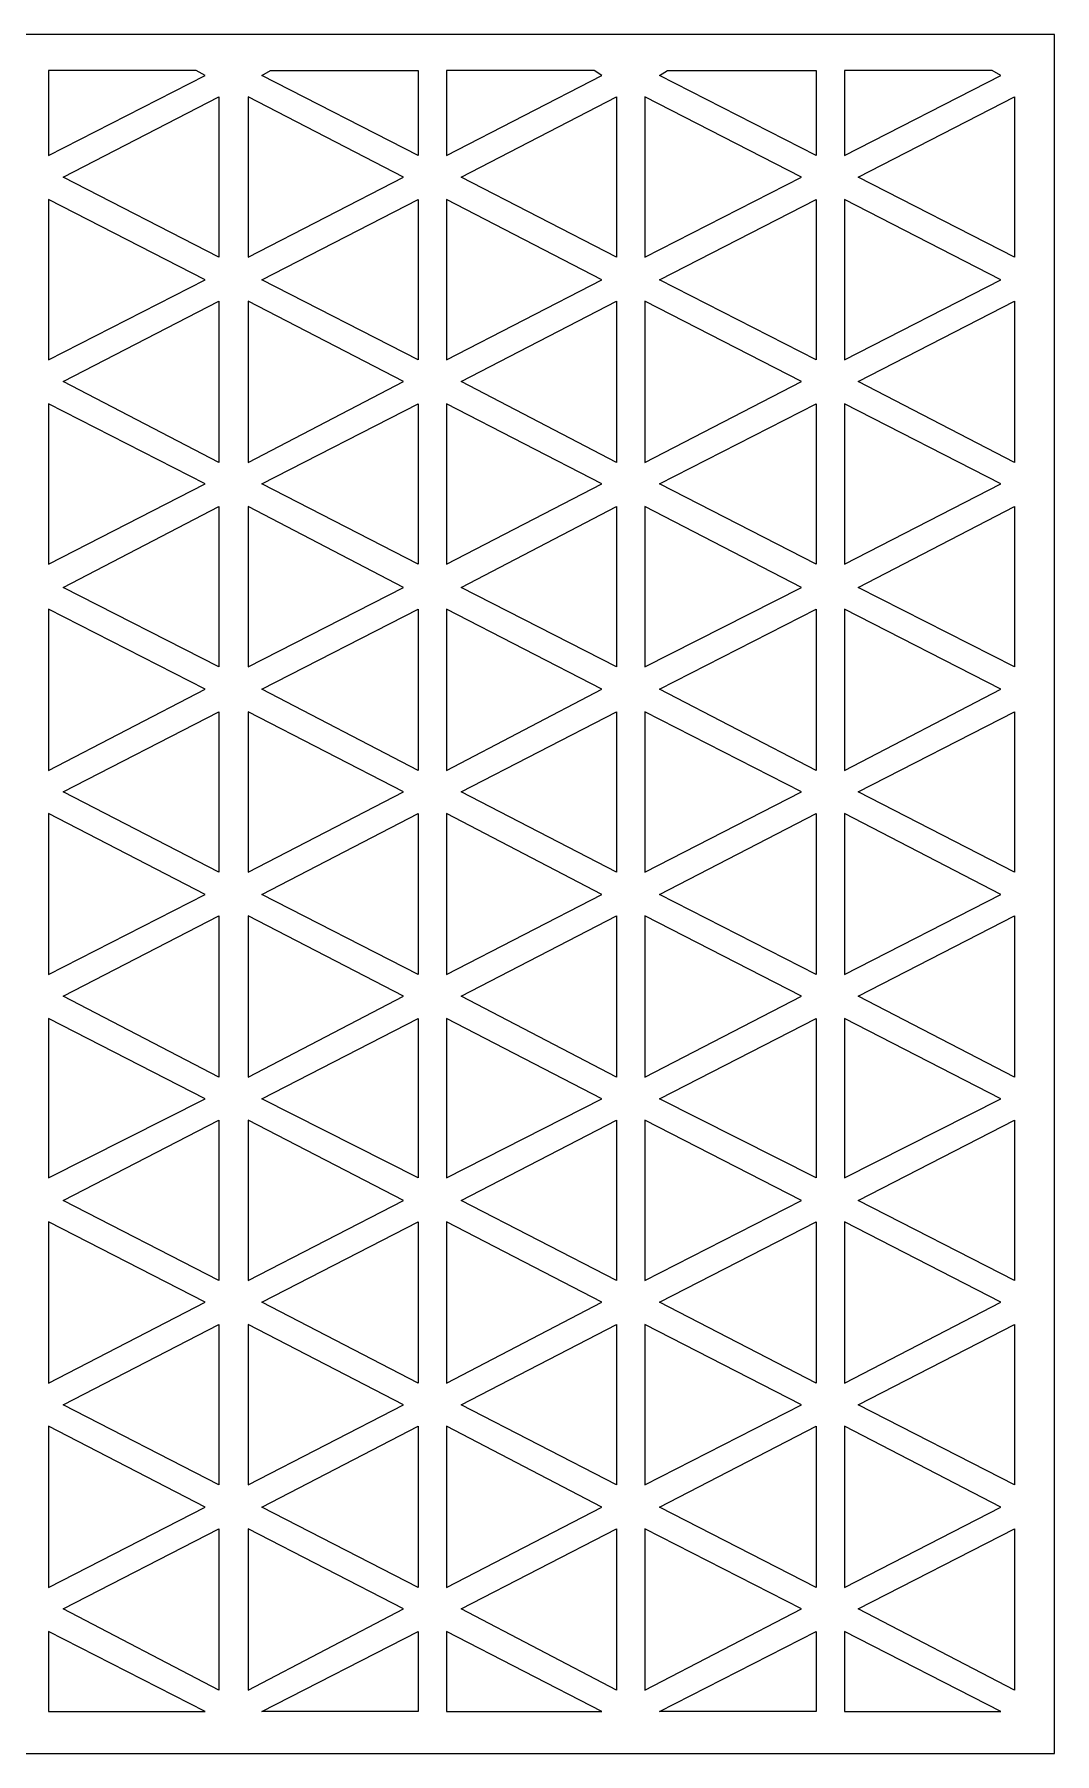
# Model space of a CAD drawing. Header units: centimetres. Extents: x 14 to 43.2, y -1.6 to 11.7.
# Drawn here: x 35.31 to 43.18, y -1.54 to 11.72 of the extents above; entities that cross this region are included whole.
import ezdxf

# ---------------------------------------------------------------- set-up
doc = ezdxf.new("R2010")
doc.units = ezdxf.units.CM
doc.header["$MEASUREMENT"] = 0
doc.layers.add('layer 1', color=7, linetype='Continuous')

msp = doc.modelspace()

# ---------------------------------------------------------------- linework, layer by layer
at = {"layer": 'layer 1', "color": 177}
for points, knots in [([(28.93677, 11.72387), (28.93677, 11.72387), (43.1815, 11.72387), (43.1815, 11.72387), (43.1815, 11.72387), (43.1815, 11.72387), (43.1815, -1.54056), (43.1815, -1.54056), (43.1815, -1.54056), (43.1815, -1.54056), (28.93677, -1.54056), (28.93677, -1.54056), (28.93677, -1.54056), (28.93677, -1.54056), (28.93677, 11.72387), (28.93677, 11.72387)], [0, 0, 0, 0, 0.2, 0.2, 0.2, 0.2, 0.4, 0.4, 0.4, 0.4, 0.6, 0.6, 0.6, 0.6, 1, 1, 1, 1]), ([(36.5606, 11.44484), (36.5606, 11.44484), (36.62847, 11.40714), (36.62847, 11.40714), (36.62847, 11.40714), (36.62847, 11.40714), (35.42193, 10.78879), (35.42193, 10.78879), (35.42193, 10.78879), (35.42193, 10.78879), (35.42193, 11.44484), (35.42193, 11.44484), (35.42193, 11.44484), (35.42193, 11.44484), (36.5606, 11.44484), (36.5606, 11.44484)], [0, 0, 0, 0, 0.2, 0.2, 0.2, 0.2, 0.4, 0.4, 0.4, 0.4, 0.6, 0.6, 0.6, 0.6, 1, 1, 1, 1]), ([(38.27238, 11.44484), (38.27238, 11.44484), (37.13371, 11.44484), (37.13371, 11.44484), (37.13371, 11.44484), (37.13371, 11.44484), (37.06584, 11.40714), (37.06584, 11.40714), (37.06584, 11.40714), (37.06584, 11.40714), (38.27238, 10.78879), (38.27238, 10.78879), (38.27238, 10.78879), (38.27238, 10.78879), (38.27238, 11.44484), (38.27238, 11.44484)], [0, 0, 0, 0, 0.2, 0.2, 0.2, 0.2, 0.4, 0.4, 0.4, 0.4, 0.6, 0.6, 0.6, 0.6, 1, 1, 1, 1]), ([(38.49107, 11.44484), (38.49107, 11.44484), (39.62975, 11.44484), (39.62975, 11.44484), (39.62975, 11.44484), (39.62975, 11.44484), (39.69006, 11.40714), (39.69006, 11.40714), (39.69006, 11.40714), (39.69006, 11.40714), (38.49107, 10.78879), (38.49107, 10.78879), (38.49107, 10.78879), (38.49107, 10.78879), (38.49107, 11.44484), (38.49107, 11.44484)], [0, 0, 0, 0, 0.2, 0.2, 0.2, 0.2, 0.4, 0.4, 0.4, 0.4, 0.6, 0.6, 0.6, 0.6, 1, 1, 1, 1]), ([(41.34151, 11.44484), (41.34151, 11.44484), (40.19531, 11.44484), (40.19531, 11.44484), (40.19531, 11.44484), (40.19531, 11.44484), (40.13498, 11.40714), (40.13498, 11.40714), (40.13498, 11.40714), (40.13498, 11.40714), (41.34151, 10.78879), (41.34151, 10.78879), (41.34151, 10.78879), (41.34151, 10.78879), (41.34151, 11.44484), (41.34151, 11.44484)], [0, 0, 0, 0, 0.2, 0.2, 0.2, 0.2, 0.4, 0.4, 0.4, 0.4, 0.6, 0.6, 0.6, 0.6, 1, 1, 1, 1]), ([(41.5602, 11.44484), (41.5602, 11.44484), (42.69887, 11.44484), (42.69887, 11.44484), (42.69887, 11.44484), (42.69887, 11.44484), (42.76674, 11.40714), (42.76674, 11.40714), (42.76674, 11.40714), (42.76674, 11.40714), (41.5602, 10.78879), (41.5602, 10.78879), (41.5602, 10.78879), (41.5602, 10.78879), (41.5602, 11.44484), (41.5602, 11.44484)], [0, 0, 0, 0, 0.2, 0.2, 0.2, 0.2, 0.4, 0.4, 0.4, 0.4, 0.6, 0.6, 0.6, 0.6, 1, 1, 1, 1]), ([(36.73404, 10.00452), (36.73404, 10.00452), (36.73404, 11.24127), (36.73404, 11.24127), (36.73404, 11.24127), (36.73404, 11.24127), (35.53505, 10.6229), (35.53505, 10.6229), (35.53505, 10.6229), (35.53505, 10.6229), (36.73404, 10.00452), (36.73404, 10.00452)], [0, 0, 0, 0, 0.25, 0.25, 0.25, 0.25, 0.5, 0.5, 0.5, 0.5, 1, 1, 1, 1]), ([(36.96026, 10.00452), (36.96026, 10.00452), (36.96026, 11.24127), (36.96026, 11.24127), (36.96026, 11.24127), (36.96026, 11.24127), (38.15927, 10.6229), (38.15927, 10.6229), (38.15927, 10.6229), (38.15927, 10.6229), (36.96026, 10.00452), (36.96026, 10.00452)], [0, 0, 0, 0, 0.25, 0.25, 0.25, 0.25, 0.5, 0.5, 0.5, 0.5, 1, 1, 1, 1]), ([(39.80318, 10.00452), (39.80318, 10.00452), (39.80318, 11.24127), (39.80318, 11.24127), (39.80318, 11.24127), (39.80318, 11.24127), (38.60419, 10.6229), (38.60419, 10.6229), (38.60419, 10.6229), (38.60419, 10.6229), (39.80318, 10.00452), (39.80318, 10.00452)], [0, 0, 0, 0, 0.25, 0.25, 0.25, 0.25, 0.5, 0.5, 0.5, 0.5, 1, 1, 1, 1]), ([(40.02187, 10.00452), (40.02187, 10.00452), (40.02187, 11.24127), (40.02187, 11.24127), (40.02187, 11.24127), (40.02187, 11.24127), (41.2284, 10.6229), (41.2284, 10.6229), (41.2284, 10.6229), (41.2284, 10.6229), (40.02187, 10.00452), (40.02187, 10.00452)], [0, 0, 0, 0, 0.25, 0.25, 0.25, 0.25, 0.5, 0.5, 0.5, 0.5, 1, 1, 1, 1]), ([(42.87232, 10.00452), (42.87232, 10.00452), (42.87232, 11.24127), (42.87232, 11.24127), (42.87232, 11.24127), (42.87232, 11.24127), (41.66577, 10.6229), (41.66577, 10.6229), (41.66577, 10.6229), (41.66577, 10.6229), (42.87232, 10.00452), (42.87232, 10.00452)], [0, 0, 0, 0, 0.25, 0.25, 0.25, 0.25, 0.5, 0.5, 0.5, 0.5, 1, 1, 1, 1]), ([(36.62847, 9.8311), (36.62847, 9.8311), (35.42193, 9.21275), (35.42193, 9.21275), (35.42193, 9.21275), (35.42193, 9.21275), (35.42193, 10.44946), (35.42193, 10.44946), (35.42193, 10.44946), (35.42193, 10.44946), (36.62847, 9.8311), (36.62847, 9.8311)], [0, 0, 0, 0, 0.25, 0.25, 0.25, 0.25, 0.5, 0.5, 0.5, 0.5, 1, 1, 1, 1]), ([(37.06584, 9.8311), (37.06584, 9.8311), (38.27238, 9.21275), (38.27238, 9.21275), (38.27238, 9.21275), (38.27238, 9.21275), (38.27238, 10.44946), (38.27238, 10.44946), (38.27238, 10.44946), (38.27238, 10.44946), (37.06584, 9.8311), (37.06584, 9.8311)], [0, 0, 0, 0, 0.25, 0.25, 0.25, 0.25, 0.5, 0.5, 0.5, 0.5, 1, 1, 1, 1]), ([(39.69006, 9.8311), (39.69006, 9.8311), (38.49107, 9.21275), (38.49107, 9.21275), (38.49107, 9.21275), (38.49107, 9.21275), (38.49107, 10.44946), (38.49107, 10.44946), (38.49107, 10.44946), (38.49107, 10.44946), (39.69006, 9.8311), (39.69006, 9.8311)], [0, 0, 0, 0, 0.25, 0.25, 0.25, 0.25, 0.5, 0.5, 0.5, 0.5, 1, 1, 1, 1]), ([(40.13498, 9.8311), (40.13498, 9.8311), (41.34151, 9.21275), (41.34151, 9.21275), (41.34151, 9.21275), (41.34151, 9.21275), (41.34151, 10.44946), (41.34151, 10.44946), (41.34151, 10.44946), (41.34151, 10.44946), (40.13498, 9.8311), (40.13498, 9.8311)], [0, 0, 0, 0, 0.25, 0.25, 0.25, 0.25, 0.5, 0.5, 0.5, 0.5, 1, 1, 1, 1]), ([(42.76674, 9.8311), (42.76674, 9.8311), (41.5602, 9.21275), (41.5602, 9.21275), (41.5602, 9.21275), (41.5602, 9.21275), (41.5602, 10.44946), (41.5602, 10.44946), (41.5602, 10.44946), (41.5602, 10.44946), (42.76674, 9.8311), (42.76674, 9.8311)], [0, 0, 0, 0, 0.25, 0.25, 0.25, 0.25, 0.5, 0.5, 0.5, 0.5, 1, 1, 1, 1]), ([(36.73404, 9.66521), (36.73404, 9.66521), (35.53505, 9.04685), (35.53505, 9.04685), (35.53505, 9.04685), (35.53505, 9.04685), (36.73404, 8.42097), (36.73404, 8.42097), (36.73404, 8.42097), (36.73404, 8.42097), (36.73404, 9.66521), (36.73404, 9.66521)], [0, 0, 0, 0, 0.25, 0.25, 0.25, 0.25, 0.5, 0.5, 0.5, 0.5, 1, 1, 1, 1]), ([(36.96026, 9.66521), (36.96026, 9.66521), (38.15927, 9.04685), (38.15927, 9.04685), (38.15927, 9.04685), (38.15927, 9.04685), (36.96026, 8.42097), (36.96026, 8.42097), (36.96026, 8.42097), (36.96026, 8.42097), (36.96026, 9.66521), (36.96026, 9.66521)], [0, 0, 0, 0, 0.25, 0.25, 0.25, 0.25, 0.5, 0.5, 0.5, 0.5, 1, 1, 1, 1]), ([(39.80318, 9.66521), (39.80318, 9.66521), (38.60419, 9.04685), (38.60419, 9.04685), (38.60419, 9.04685), (38.60419, 9.04685), (39.80318, 8.42097), (39.80318, 8.42097), (39.80318, 8.42097), (39.80318, 8.42097), (39.80318, 9.66521), (39.80318, 9.66521)], [0, 0, 0, 0, 0.25, 0.25, 0.25, 0.25, 0.5, 0.5, 0.5, 0.5, 1, 1, 1, 1]), ([(40.02187, 9.66521), (40.02187, 9.66521), (41.2284, 9.04685), (41.2284, 9.04685), (41.2284, 9.04685), (41.2284, 9.04685), (40.02187, 8.42097), (40.02187, 8.42097), (40.02187, 8.42097), (40.02187, 8.42097), (40.02187, 9.66521), (40.02187, 9.66521)], [0, 0, 0, 0, 0.25, 0.25, 0.25, 0.25, 0.5, 0.5, 0.5, 0.5, 1, 1, 1, 1]), ([(42.87232, 9.66521), (42.87232, 9.66521), (41.66577, 9.04685), (41.66577, 9.04685), (41.66577, 9.04685), (41.66577, 9.04685), (42.87232, 8.42097), (42.87232, 8.42097), (42.87232, 8.42097), (42.87232, 8.42097), (42.87232, 9.66521), (42.87232, 9.66521)], [0, 0, 0, 0, 0.25, 0.25, 0.25, 0.25, 0.5, 0.5, 0.5, 0.5, 1, 1, 1, 1]), ([(35.42193, 7.63672), (35.42193, 7.63672), (35.42193, 8.8734), (35.42193, 8.8734), (35.42193, 8.8734), (35.42193, 8.8734), (36.62847, 8.25506), (36.62847, 8.25506), (36.62847, 8.25506), (36.62847, 8.25506), (35.42193, 7.63672), (35.42193, 7.63672)], [0, 0, 0, 0, 0.25, 0.25, 0.25, 0.25, 0.5, 0.5, 0.5, 0.5, 1, 1, 1, 1]), ([(38.27238, 7.63672), (38.27238, 7.63672), (38.27238, 8.8734), (38.27238, 8.8734), (38.27238, 8.8734), (38.27238, 8.8734), (37.06584, 8.25506), (37.06584, 8.25506), (37.06584, 8.25506), (37.06584, 8.25506), (38.27238, 7.63672), (38.27238, 7.63672)], [0, 0, 0, 0, 0.25, 0.25, 0.25, 0.25, 0.5, 0.5, 0.5, 0.5, 1, 1, 1, 1]), ([(38.49107, 7.63672), (38.49107, 7.63672), (38.49107, 8.8734), (38.49107, 8.8734), (38.49107, 8.8734), (38.49107, 8.8734), (39.69006, 8.25506), (39.69006, 8.25506), (39.69006, 8.25506), (39.69006, 8.25506), (38.49107, 7.63672), (38.49107, 7.63672)], [0, 0, 0, 0, 0.25, 0.25, 0.25, 0.25, 0.5, 0.5, 0.5, 0.5, 1, 1, 1, 1]), ([(41.34151, 7.63672), (41.34151, 7.63672), (41.34151, 8.8734), (41.34151, 8.8734), (41.34151, 8.8734), (41.34151, 8.8734), (40.13498, 8.25506), (40.13498, 8.25506), (40.13498, 8.25506), (40.13498, 8.25506), (41.34151, 7.63672), (41.34151, 7.63672)], [0, 0, 0, 0, 0.25, 0.25, 0.25, 0.25, 0.5, 0.5, 0.5, 0.5, 1, 1, 1, 1]), ([(41.5602, 7.63672), (41.5602, 7.63672), (41.5602, 8.8734), (41.5602, 8.8734), (41.5602, 8.8734), (41.5602, 8.8734), (42.76674, 8.25506), (42.76674, 8.25506), (42.76674, 8.25506), (42.76674, 8.25506), (41.5602, 7.63672), (41.5602, 7.63672)], [0, 0, 0, 0, 0.25, 0.25, 0.25, 0.25, 0.5, 0.5, 0.5, 0.5, 1, 1, 1, 1]), ([(35.53505, 7.45573), (35.53505, 7.45573), (36.73404, 6.8449), (36.73404, 6.8449), (36.73404, 6.8449), (36.73404, 6.8449), (36.73404, 8.08162), (36.73404, 8.08162), (36.73404, 8.08162), (36.73404, 8.08162), (35.53505, 7.45573), (35.53505, 7.45573)], [0, 0, 0, 0, 0.25, 0.25, 0.25, 0.25, 0.5, 0.5, 0.5, 0.5, 1, 1, 1, 1]), ([(38.15927, 7.45573), (38.15927, 7.45573), (36.96026, 6.8449), (36.96026, 6.8449), (36.96026, 6.8449), (36.96026, 6.8449), (36.96026, 8.08162), (36.96026, 8.08162), (36.96026, 8.08162), (36.96026, 8.08162), (38.15927, 7.45573), (38.15927, 7.45573)], [0, 0, 0, 0, 0.25, 0.25, 0.25, 0.25, 0.5, 0.5, 0.5, 0.5, 1, 1, 1, 1]), ([(38.60419, 7.45573), (38.60419, 7.45573), (39.80318, 6.8449), (39.80318, 6.8449), (39.80318, 6.8449), (39.80318, 6.8449), (39.80318, 8.08162), (39.80318, 8.08162), (39.80318, 8.08162), (39.80318, 8.08162), (38.60419, 7.45573), (38.60419, 7.45573)], [0, 0, 0, 0, 0.25, 0.25, 0.25, 0.25, 0.5, 0.5, 0.5, 0.5, 1, 1, 1, 1]), ([(41.2284, 7.45573), (41.2284, 7.45573), (40.02187, 6.8449), (40.02187, 6.8449), (40.02187, 6.8449), (40.02187, 6.8449), (40.02187, 8.08162), (40.02187, 8.08162), (40.02187, 8.08162), (40.02187, 8.08162), (41.2284, 7.45573), (41.2284, 7.45573)], [0, 0, 0, 0, 0.25, 0.25, 0.25, 0.25, 0.5, 0.5, 0.5, 0.5, 1, 1, 1, 1]), ([(41.66577, 7.45573), (41.66577, 7.45573), (42.87232, 6.8449), (42.87232, 6.8449), (42.87232, 6.8449), (42.87232, 6.8449), (42.87232, 8.08162), (42.87232, 8.08162), (42.87232, 8.08162), (42.87232, 8.08162), (41.66577, 7.45573), (41.66577, 7.45573)], [0, 0, 0, 0, 0.25, 0.25, 0.25, 0.25, 0.5, 0.5, 0.5, 0.5, 1, 1, 1, 1]), ([(35.42193, 7.28982), (35.42193, 7.28982), (36.62847, 6.67146), (36.62847, 6.67146), (36.62847, 6.67146), (36.62847, 6.67146), (35.42193, 6.04558), (35.42193, 6.04558), (35.42193, 6.04558), (35.42193, 6.04558), (35.42193, 7.28982), (35.42193, 7.28982)], [0, 0, 0, 0, 0.25, 0.25, 0.25, 0.25, 0.5, 0.5, 0.5, 0.5, 1, 1, 1, 1]), ([(38.27238, 7.28982), (38.27238, 7.28982), (37.06584, 6.67146), (37.06584, 6.67146), (37.06584, 6.67146), (37.06584, 6.67146), (38.27238, 6.04558), (38.27238, 6.04558), (38.27238, 6.04558), (38.27238, 6.04558), (38.27238, 7.28982), (38.27238, 7.28982)], [0, 0, 0, 0, 0.25, 0.25, 0.25, 0.25, 0.5, 0.5, 0.5, 0.5, 1, 1, 1, 1]), ([(38.49107, 7.28982), (38.49107, 7.28982), (39.69006, 6.67146), (39.69006, 6.67146), (39.69006, 6.67146), (39.69006, 6.67146), (38.49107, 6.04558), (38.49107, 6.04558), (38.49107, 6.04558), (38.49107, 6.04558), (38.49107, 7.28982), (38.49107, 7.28982)], [0, 0, 0, 0, 0.25, 0.25, 0.25, 0.25, 0.5, 0.5, 0.5, 0.5, 1, 1, 1, 1]), ([(41.34151, 7.28982), (41.34151, 7.28982), (40.13498, 6.67146), (40.13498, 6.67146), (40.13498, 6.67146), (40.13498, 6.67146), (41.34151, 6.04558), (41.34151, 6.04558), (41.34151, 6.04558), (41.34151, 6.04558), (41.34151, 7.28982), (41.34151, 7.28982)], [0, 0, 0, 0, 0.25, 0.25, 0.25, 0.25, 0.5, 0.5, 0.5, 0.5, 1, 1, 1, 1]), ([(41.5602, 7.28982), (41.5602, 7.28982), (42.76674, 6.67146), (42.76674, 6.67146), (42.76674, 6.67146), (42.76674, 6.67146), (41.5602, 6.04558), (41.5602, 6.04558), (41.5602, 6.04558), (41.5602, 6.04558), (41.5602, 7.28982), (41.5602, 7.28982)], [0, 0, 0, 0, 0.25, 0.25, 0.25, 0.25, 0.5, 0.5, 0.5, 0.5, 1, 1, 1, 1]), ([(36.73404, 5.26133), (36.73404, 5.26133), (36.73404, 6.49804), (36.73404, 6.49804), (36.73404, 6.49804), (36.73404, 6.49804), (35.53505, 5.87968), (35.53505, 5.87968), (35.53505, 5.87968), (35.53505, 5.87968), (36.73404, 5.26133), (36.73404, 5.26133)], [0, 0, 0, 0, 0.25, 0.25, 0.25, 0.25, 0.5, 0.5, 0.5, 0.5, 1, 1, 1, 1]), ([(36.96026, 5.26133), (36.96026, 5.26133), (36.96026, 6.49804), (36.96026, 6.49804), (36.96026, 6.49804), (36.96026, 6.49804), (38.15927, 5.87968), (38.15927, 5.87968), (38.15927, 5.87968), (38.15927, 5.87968), (36.96026, 5.26133), (36.96026, 5.26133)], [0, 0, 0, 0, 0.25, 0.25, 0.25, 0.25, 0.5, 0.5, 0.5, 0.5, 1, 1, 1, 1]), ([(39.80318, 5.26133), (39.80318, 5.26133), (39.80318, 6.49804), (39.80318, 6.49804), (39.80318, 6.49804), (39.80318, 6.49804), (38.60419, 5.87968), (38.60419, 5.87968), (38.60419, 5.87968), (38.60419, 5.87968), (39.80318, 5.26133), (39.80318, 5.26133)], [0, 0, 0, 0, 0.25, 0.25, 0.25, 0.25, 0.5, 0.5, 0.5, 0.5, 1, 1, 1, 1]), ([(40.02187, 5.26133), (40.02187, 5.26133), (40.02187, 6.49804), (40.02187, 6.49804), (40.02187, 6.49804), (40.02187, 6.49804), (41.2284, 5.87968), (41.2284, 5.87968), (41.2284, 5.87968), (41.2284, 5.87968), (40.02187, 5.26133), (40.02187, 5.26133)], [0, 0, 0, 0, 0.25, 0.25, 0.25, 0.25, 0.5, 0.5, 0.5, 0.5, 1, 1, 1, 1]), ([(42.87232, 5.26133), (42.87232, 5.26133), (42.87232, 6.49804), (42.87232, 6.49804), (42.87232, 6.49804), (42.87232, 6.49804), (41.66577, 5.87968), (41.66577, 5.87968), (41.66577, 5.87968), (41.66577, 5.87968), (42.87232, 5.26133), (42.87232, 5.26133)], [0, 0, 0, 0, 0.25, 0.25, 0.25, 0.25, 0.5, 0.5, 0.5, 0.5, 1, 1, 1, 1]), ([(36.62847, 5.08787), (36.62847, 5.08787), (35.42193, 4.46955), (35.42193, 4.46955), (35.42193, 4.46955), (35.42193, 4.46955), (35.42193, 5.71378), (35.42193, 5.71378), (35.42193, 5.71378), (35.42193, 5.71378), (36.62847, 5.08787), (36.62847, 5.08787)], [0, 0, 0, 0, 0.25, 0.25, 0.25, 0.25, 0.5, 0.5, 0.5, 0.5, 1, 1, 1, 1]), ([(37.06584, 5.08787), (37.06584, 5.08787), (38.27238, 4.46955), (38.27238, 4.46955), (38.27238, 4.46955), (38.27238, 4.46955), (38.27238, 5.71378), (38.27238, 5.71378), (38.27238, 5.71378), (38.27238, 5.71378), (37.06584, 5.08787), (37.06584, 5.08787)], [0, 0, 0, 0, 0.25, 0.25, 0.25, 0.25, 0.5, 0.5, 0.5, 0.5, 1, 1, 1, 1]), ([(39.69006, 5.08787), (39.69006, 5.08787), (38.49107, 4.46955), (38.49107, 4.46955), (38.49107, 4.46955), (38.49107, 4.46955), (38.49107, 5.71378), (38.49107, 5.71378), (38.49107, 5.71378), (38.49107, 5.71378), (39.69006, 5.08787), (39.69006, 5.08787)], [0, 0, 0, 0, 0.25, 0.25, 0.25, 0.25, 0.5, 0.5, 0.5, 0.5, 1, 1, 1, 1]), ([(40.13498, 5.08787), (40.13498, 5.08787), (41.34151, 4.46955), (41.34151, 4.46955), (41.34151, 4.46955), (41.34151, 4.46955), (41.34151, 5.71378), (41.34151, 5.71378), (41.34151, 5.71378), (41.34151, 5.71378), (40.13498, 5.08787), (40.13498, 5.08787)], [0, 0, 0, 0, 0.25, 0.25, 0.25, 0.25, 0.5, 0.5, 0.5, 0.5, 1, 1, 1, 1]), ([(42.76674, 5.08787), (42.76674, 5.08787), (41.5602, 4.46955), (41.5602, 4.46955), (41.5602, 4.46955), (41.5602, 4.46955), (41.5602, 5.71378), (41.5602, 5.71378), (41.5602, 5.71378), (41.5602, 5.71378), (42.76674, 5.08787), (42.76674, 5.08787)], [0, 0, 0, 0, 0.25, 0.25, 0.25, 0.25, 0.5, 0.5, 0.5, 0.5, 1, 1, 1, 1]), ([(36.73404, 4.92198), (36.73404, 4.92198), (35.53505, 4.30363), (35.53505, 4.30363), (35.53505, 4.30363), (35.53505, 4.30363), (36.73404, 3.67773), (36.73404, 3.67773), (36.73404, 3.67773), (36.73404, 3.67773), (36.73404, 4.92198), (36.73404, 4.92198)], [0, 0, 0, 0, 0.25, 0.25, 0.25, 0.25, 0.5, 0.5, 0.5, 0.5, 1, 1, 1, 1]), ([(36.96026, 4.92198), (36.96026, 4.92198), (38.15927, 4.30363), (38.15927, 4.30363), (38.15927, 4.30363), (38.15927, 4.30363), (36.96026, 3.67773), (36.96026, 3.67773), (36.96026, 3.67773), (36.96026, 3.67773), (36.96026, 4.92198), (36.96026, 4.92198)], [0, 0, 0, 0, 0.25, 0.25, 0.25, 0.25, 0.5, 0.5, 0.5, 0.5, 1, 1, 1, 1]), ([(39.80318, 4.92198), (39.80318, 4.92198), (38.60419, 4.30363), (38.60419, 4.30363), (38.60419, 4.30363), (38.60419, 4.30363), (39.80318, 3.67773), (39.80318, 3.67773), (39.80318, 3.67773), (39.80318, 3.67773), (39.80318, 4.92198), (39.80318, 4.92198)], [0, 0, 0, 0, 0.25, 0.25, 0.25, 0.25, 0.5, 0.5, 0.5, 0.5, 1, 1, 1, 1]), ([(40.02187, 4.92198), (40.02187, 4.92198), (41.2284, 4.30363), (41.2284, 4.30363), (41.2284, 4.30363), (41.2284, 4.30363), (40.02187, 3.67773), (40.02187, 3.67773), (40.02187, 3.67773), (40.02187, 3.67773), (40.02187, 4.92198), (40.02187, 4.92198)], [0, 0, 0, 0, 0.25, 0.25, 0.25, 0.25, 0.5, 0.5, 0.5, 0.5, 1, 1, 1, 1]), ([(42.87232, 4.92198), (42.87232, 4.92198), (41.66577, 4.30363), (41.66577, 4.30363), (41.66577, 4.30363), (41.66577, 4.30363), (42.87232, 3.67773), (42.87232, 3.67773), (42.87232, 3.67773), (42.87232, 3.67773), (42.87232, 4.92198), (42.87232, 4.92198)], [0, 0, 0, 0, 0.25, 0.25, 0.25, 0.25, 0.5, 0.5, 0.5, 0.5, 1, 1, 1, 1]), ([(35.42193, 2.90103), (35.42193, 2.90103), (35.42193, 4.13018), (35.42193, 4.13018), (35.42193, 4.13018), (35.42193, 4.13018), (36.62847, 3.51185), (36.62847, 3.51185), (36.62847, 3.51185), (36.62847, 3.51185), (35.42193, 2.90103), (35.42193, 2.90103)], [0, 0, 0, 0, 0.25, 0.25, 0.25, 0.25, 0.5, 0.5, 0.5, 0.5, 1, 1, 1, 1]), ([(38.27238, 2.90103), (38.27238, 2.90103), (38.27238, 4.13018), (38.27238, 4.13018), (38.27238, 4.13018), (38.27238, 4.13018), (37.06584, 3.51185), (37.06584, 3.51185), (37.06584, 3.51185), (37.06584, 3.51185), (38.27238, 2.90103), (38.27238, 2.90103)], [0, 0, 0, 0, 0.25, 0.25, 0.25, 0.25, 0.5, 0.5, 0.5, 0.5, 1, 1, 1, 1]), ([(38.49107, 2.90103), (38.49107, 2.90103), (38.49107, 4.13018), (38.49107, 4.13018), (38.49107, 4.13018), (38.49107, 4.13018), (39.69006, 3.51185), (39.69006, 3.51185), (39.69006, 3.51185), (39.69006, 3.51185), (38.49107, 2.90103), (38.49107, 2.90103)], [0, 0, 0, 0, 0.25, 0.25, 0.25, 0.25, 0.5, 0.5, 0.5, 0.5, 1, 1, 1, 1]), ([(41.34151, 2.90103), (41.34151, 2.90103), (41.34151, 4.13018), (41.34151, 4.13018), (41.34151, 4.13018), (41.34151, 4.13018), (40.13498, 3.51185), (40.13498, 3.51185), (40.13498, 3.51185), (40.13498, 3.51185), (41.34151, 2.90103), (41.34151, 2.90103)], [0, 0, 0, 0, 0.25, 0.25, 0.25, 0.25, 0.5, 0.5, 0.5, 0.5, 1, 1, 1, 1]), ([(41.5602, 2.90103), (41.5602, 2.90103), (41.5602, 4.13018), (41.5602, 4.13018), (41.5602, 4.13018), (41.5602, 4.13018), (42.76674, 3.51185), (42.76674, 3.51185), (42.76674, 3.51185), (42.76674, 3.51185), (41.5602, 2.90103), (41.5602, 2.90103)], [0, 0, 0, 0, 0.25, 0.25, 0.25, 0.25, 0.5, 0.5, 0.5, 0.5, 1, 1, 1, 1]), ([(35.53505, 2.72758), (35.53505, 2.72758), (36.73404, 2.10924), (36.73404, 2.10924), (36.73404, 2.10924), (36.73404, 2.10924), (36.73404, 3.34593), (36.73404, 3.34593), (36.73404, 3.34593), (36.73404, 3.34593), (35.53505, 2.72758), (35.53505, 2.72758)], [0, 0, 0, 0, 0.25, 0.25, 0.25, 0.25, 0.5, 0.5, 0.5, 0.5, 1, 1, 1, 1]), ([(38.15927, 2.72758), (38.15927, 2.72758), (36.96026, 2.10924), (36.96026, 2.10924), (36.96026, 2.10924), (36.96026, 2.10924), (36.96026, 3.34593), (36.96026, 3.34593), (36.96026, 3.34593), (36.96026, 3.34593), (38.15927, 2.72758), (38.15927, 2.72758)], [0, 0, 0, 0, 0.25, 0.25, 0.25, 0.25, 0.5, 0.5, 0.5, 0.5, 1, 1, 1, 1]), ([(38.60419, 2.72758), (38.60419, 2.72758), (39.80318, 2.10924), (39.80318, 2.10924), (39.80318, 2.10924), (39.80318, 2.10924), (39.80318, 3.34593), (39.80318, 3.34593), (39.80318, 3.34593), (39.80318, 3.34593), (38.60419, 2.72758), (38.60419, 2.72758)], [0, 0, 0, 0, 0.25, 0.25, 0.25, 0.25, 0.5, 0.5, 0.5, 0.5, 1, 1, 1, 1]), ([(41.2284, 2.72758), (41.2284, 2.72758), (40.02187, 2.10924), (40.02187, 2.10924), (40.02187, 2.10924), (40.02187, 2.10924), (40.02187, 3.34593), (40.02187, 3.34593), (40.02187, 3.34593), (40.02187, 3.34593), (41.2284, 2.72758), (41.2284, 2.72758)], [0, 0, 0, 0, 0.25, 0.25, 0.25, 0.25, 0.5, 0.5, 0.5, 0.5, 1, 1, 1, 1]), ([(41.66577, 2.72758), (41.66577, 2.72758), (42.87232, 2.10924), (42.87232, 2.10924), (42.87232, 2.10924), (42.87232, 2.10924), (42.87232, 3.34593), (42.87232, 3.34593), (42.87232, 3.34593), (42.87232, 3.34593), (41.66577, 2.72758), (41.66577, 2.72758)], [0, 0, 0, 0, 0.25, 0.25, 0.25, 0.25, 0.5, 0.5, 0.5, 0.5, 1, 1, 1, 1]), ([(35.42193, 2.56169), (35.42193, 2.56169), (36.62847, 1.94333), (36.62847, 1.94333), (36.62847, 1.94333), (36.62847, 1.94333), (35.42193, 1.31744), (35.42193, 1.31744), (35.42193, 1.31744), (35.42193, 1.31744), (35.42193, 2.56169), (35.42193, 2.56169)], [0, 0, 0, 0, 0.25, 0.25, 0.25, 0.25, 0.5, 0.5, 0.5, 0.5, 1, 1, 1, 1]), ([(38.27238, 2.56169), (38.27238, 2.56169), (37.06584, 1.94333), (37.06584, 1.94333), (37.06584, 1.94333), (37.06584, 1.94333), (38.27238, 1.31744), (38.27238, 1.31744), (38.27238, 1.31744), (38.27238, 1.31744), (38.27238, 2.56169), (38.27238, 2.56169)], [0, 0, 0, 0, 0.25, 0.25, 0.25, 0.25, 0.5, 0.5, 0.5, 0.5, 1, 1, 1, 1]), ([(38.49107, 2.56169), (38.49107, 2.56169), (39.69006, 1.94333), (39.69006, 1.94333), (39.69006, 1.94333), (39.69006, 1.94333), (38.49107, 1.31744), (38.49107, 1.31744), (38.49107, 1.31744), (38.49107, 1.31744), (38.49107, 2.56169), (38.49107, 2.56169)], [0, 0, 0, 0, 0.25, 0.25, 0.25, 0.25, 0.5, 0.5, 0.5, 0.5, 1, 1, 1, 1]), ([(41.34151, 2.56169), (41.34151, 2.56169), (40.13498, 1.94333), (40.13498, 1.94333), (40.13498, 1.94333), (40.13498, 1.94333), (41.34151, 1.31744), (41.34151, 1.31744), (41.34151, 1.31744), (41.34151, 1.31744), (41.34151, 2.56169), (41.34151, 2.56169)], [0, 0, 0, 0, 0.25, 0.25, 0.25, 0.25, 0.5, 0.5, 0.5, 0.5, 1, 1, 1, 1]), ([(41.5602, 2.56169), (41.5602, 2.56169), (42.76674, 1.94333), (42.76674, 1.94333), (42.76674, 1.94333), (42.76674, 1.94333), (41.5602, 1.31744), (41.5602, 1.31744), (41.5602, 1.31744), (41.5602, 1.31744), (41.5602, 2.56169), (41.5602, 2.56169)], [0, 0, 0, 0, 0.25, 0.25, 0.25, 0.25, 0.5, 0.5, 0.5, 0.5, 1, 1, 1, 1]), ([(36.73404, 0.53319), (36.73404, 0.53319), (36.73404, 1.76988), (36.73404, 1.76988), (36.73404, 1.76988), (36.73404, 1.76988), (35.53505, 1.15155), (35.53505, 1.15155), (35.53505, 1.15155), (35.53505, 1.15155), (36.73404, 0.53319), (36.73404, 0.53319)], [0, 0, 0, 0, 0.25, 0.25, 0.25, 0.25, 0.5, 0.5, 0.5, 0.5, 1, 1, 1, 1]), ([(36.96026, 0.53319), (36.96026, 0.53319), (36.96026, 1.76988), (36.96026, 1.76988), (36.96026, 1.76988), (36.96026, 1.76988), (38.15927, 1.15155), (38.15927, 1.15155), (38.15927, 1.15155), (38.15927, 1.15155), (36.96026, 0.53319), (36.96026, 0.53319)], [0, 0, 0, 0, 0.25, 0.25, 0.25, 0.25, 0.5, 0.5, 0.5, 0.5, 1, 1, 1, 1]), ([(39.80318, 0.53319), (39.80318, 0.53319), (39.80318, 1.76988), (39.80318, 1.76988), (39.80318, 1.76988), (39.80318, 1.76988), (38.60419, 1.15155), (38.60419, 1.15155), (38.60419, 1.15155), (38.60419, 1.15155), (39.80318, 0.53319), (39.80318, 0.53319)], [0, 0, 0, 0, 0.25, 0.25, 0.25, 0.25, 0.5, 0.5, 0.5, 0.5, 1, 1, 1, 1]), ([(40.02187, 0.53319), (40.02187, 0.53319), (40.02187, 1.76988), (40.02187, 1.76988), (40.02187, 1.76988), (40.02187, 1.76988), (41.2284, 1.15155), (41.2284, 1.15155), (41.2284, 1.15155), (41.2284, 1.15155), (40.02187, 0.53319), (40.02187, 0.53319)], [0, 0, 0, 0, 0.25, 0.25, 0.25, 0.25, 0.5, 0.5, 0.5, 0.5, 1, 1, 1, 1]), ([(42.87232, 0.53319), (42.87232, 0.53319), (42.87232, 1.76988), (42.87232, 1.76988), (42.87232, 1.76988), (42.87232, 1.76988), (41.66577, 1.15155), (41.66577, 1.15155), (41.66577, 1.15155), (41.66577, 1.15155), (42.87232, 0.53319), (42.87232, 0.53319)], [0, 0, 0, 0, 0.25, 0.25, 0.25, 0.25, 0.5, 0.5, 0.5, 0.5, 1, 1, 1, 1]), ([(36.62847, 0.35974), (36.62847, 0.35974), (35.42193, -0.25859), (35.42193, -0.25859), (35.42193, -0.25859), (35.42193, -0.25859), (35.42193, 0.98564), (35.42193, 0.98564), (35.42193, 0.98564), (35.42193, 0.98564), (36.62847, 0.35974), (36.62847, 0.35974)], [0, 0, 0, 0, 0.25, 0.25, 0.25, 0.25, 0.5, 0.5, 0.5, 0.5, 1, 1, 1, 1]), ([(37.06584, 0.35974), (37.06584, 0.35974), (38.27238, -0.25859), (38.27238, -0.25859), (38.27238, -0.25859), (38.27238, -0.25859), (38.27238, 0.98564), (38.27238, 0.98564), (38.27238, 0.98564), (38.27238, 0.98564), (37.06584, 0.35974), (37.06584, 0.35974)], [0, 0, 0, 0, 0.25, 0.25, 0.25, 0.25, 0.5, 0.5, 0.5, 0.5, 1, 1, 1, 1]), ([(39.69006, 0.35974), (39.69006, 0.35974), (38.49107, -0.25859), (38.49107, -0.25859), (38.49107, -0.25859), (38.49107, -0.25859), (38.49107, 0.98564), (38.49107, 0.98564), (38.49107, 0.98564), (38.49107, 0.98564), (39.69006, 0.35974), (39.69006, 0.35974)], [0, 0, 0, 0, 0.25, 0.25, 0.25, 0.25, 0.5, 0.5, 0.5, 0.5, 1, 1, 1, 1]), ([(40.13498, 0.35974), (40.13498, 0.35974), (41.34151, -0.25859), (41.34151, -0.25859), (41.34151, -0.25859), (41.34151, -0.25859), (41.34151, 0.98564), (41.34151, 0.98564), (41.34151, 0.98564), (41.34151, 0.98564), (40.13498, 0.35974), (40.13498, 0.35974)], [0, 0, 0, 0, 0.25, 0.25, 0.25, 0.25, 0.5, 0.5, 0.5, 0.5, 1, 1, 1, 1]), ([(42.76674, 0.35974), (42.76674, 0.35974), (41.5602, -0.25859), (41.5602, -0.25859), (41.5602, -0.25859), (41.5602, -0.25859), (41.5602, 0.98564), (41.5602, 0.98564), (41.5602, 0.98564), (41.5602, 0.98564), (42.76674, 0.35974), (42.76674, 0.35974)], [0, 0, 0, 0, 0.25, 0.25, 0.25, 0.25, 0.5, 0.5, 0.5, 0.5, 1, 1, 1, 1]), ([(36.73404, 0.19385), (36.73404, 0.19385), (35.53505, -0.4245), (35.53505, -0.4245), (35.53505, -0.4245), (35.53505, -0.4245), (36.73404, -1.05039), (36.73404, -1.05039), (36.73404, -1.05039), (36.73404, -1.05039), (36.73404, 0.19385), (36.73404, 0.19385)], [0, 0, 0, 0, 0.25, 0.25, 0.25, 0.25, 0.5, 0.5, 0.5, 0.5, 1, 1, 1, 1]), ([(36.96026, 0.19385), (36.96026, 0.19385), (38.15927, -0.4245), (38.15927, -0.4245), (38.15927, -0.4245), (38.15927, -0.4245), (36.96026, -1.05039), (36.96026, -1.05039), (36.96026, -1.05039), (36.96026, -1.05039), (36.96026, 0.19385), (36.96026, 0.19385)], [0, 0, 0, 0, 0.25, 0.25, 0.25, 0.25, 0.5, 0.5, 0.5, 0.5, 1, 1, 1, 1]), ([(39.80318, 0.19385), (39.80318, 0.19385), (38.60419, -0.4245), (38.60419, -0.4245), (38.60419, -0.4245), (38.60419, -0.4245), (39.80318, -1.05039), (39.80318, -1.05039), (39.80318, -1.05039), (39.80318, -1.05039), (39.80318, 0.19385), (39.80318, 0.19385)], [0, 0, 0, 0, 0.25, 0.25, 0.25, 0.25, 0.5, 0.5, 0.5, 0.5, 1, 1, 1, 1]), ([(40.02187, 0.19385), (40.02187, 0.19385), (41.2284, -0.4245), (41.2284, -0.4245), (41.2284, -0.4245), (41.2284, -0.4245), (40.02187, -1.05039), (40.02187, -1.05039), (40.02187, -1.05039), (40.02187, -1.05039), (40.02187, 0.19385), (40.02187, 0.19385)], [0, 0, 0, 0, 0.25, 0.25, 0.25, 0.25, 0.5, 0.5, 0.5, 0.5, 1, 1, 1, 1]), ([(42.87232, 0.19385), (42.87232, 0.19385), (41.66577, -0.4245), (41.66577, -0.4245), (41.66577, -0.4245), (41.66577, -0.4245), (42.87232, -1.05039), (42.87232, -1.05039), (42.87232, -1.05039), (42.87232, -1.05039), (42.87232, 0.19385), (42.87232, 0.19385)], [0, 0, 0, 0, 0.25, 0.25, 0.25, 0.25, 0.5, 0.5, 0.5, 0.5, 1, 1, 1, 1]), ([(35.42193, -1.21628), (35.42193, -1.21628), (35.42193, -0.59794), (35.42193, -0.59794), (35.42193, -0.59794), (35.42193, -0.59794), (36.62847, -1.21628), (36.62847, -1.21628), (36.62847, -1.21628), (36.62847, -1.21628), (35.42193, -1.21628), (35.42193, -1.21628)], [0, 0, 0, 0, 0.25, 0.25, 0.25, 0.25, 0.5, 0.5, 0.5, 0.5, 1, 1, 1, 1]), ([(37.06584, -1.21628), (37.06584, -1.21628), (38.27238, -1.21628), (38.27238, -1.21628), (38.27238, -1.21628), (38.27238, -1.21628), (38.27238, -0.59794), (38.27238, -0.59794), (38.27238, -0.59794), (38.27238, -0.59794), (37.06584, -1.21628), (37.06584, -1.21628)], [0, 0, 0, 0, 0.25, 0.25, 0.25, 0.25, 0.5, 0.5, 0.5, 0.5, 1, 1, 1, 1]), ([(39.69006, -1.21628), (39.69006, -1.21628), (38.49107, -1.21628), (38.49107, -1.21628), (38.49107, -1.21628), (38.49107, -1.21628), (38.49107, -0.59794), (38.49107, -0.59794), (38.49107, -0.59794), (38.49107, -0.59794), (39.69006, -1.21628), (39.69006, -1.21628)], [0, 0, 0, 0, 0.25, 0.25, 0.25, 0.25, 0.5, 0.5, 0.5, 0.5, 1, 1, 1, 1]), ([(40.13498, -1.21628), (40.13498, -1.21628), (41.34151, -1.21628), (41.34151, -1.21628), (41.34151, -1.21628), (41.34151, -1.21628), (41.34151, -0.59794), (41.34151, -0.59794), (41.34151, -0.59794), (41.34151, -0.59794), (40.13498, -1.21628), (40.13498, -1.21628)], [0, 0, 0, 0, 0.25, 0.25, 0.25, 0.25, 0.5, 0.5, 0.5, 0.5, 1, 1, 1, 1]), ([(42.76674, -1.21628), (42.76674, -1.21628), (41.5602, -1.21628), (41.5602, -1.21628), (41.5602, -1.21628), (41.5602, -1.21628), (41.5602, -0.59794), (41.5602, -0.59794), (41.5602, -0.59794), (41.5602, -0.59794), (42.76674, -1.21628), (42.76674, -1.21628)], [0, 0, 0, 0, 0.25, 0.25, 0.25, 0.25, 0.5, 0.5, 0.5, 0.5, 1, 1, 1, 1])]:
    msp.add_open_spline(points, degree=3, knots=knots, dxfattribs=at)

doc.saveas('drawing.dxf')
